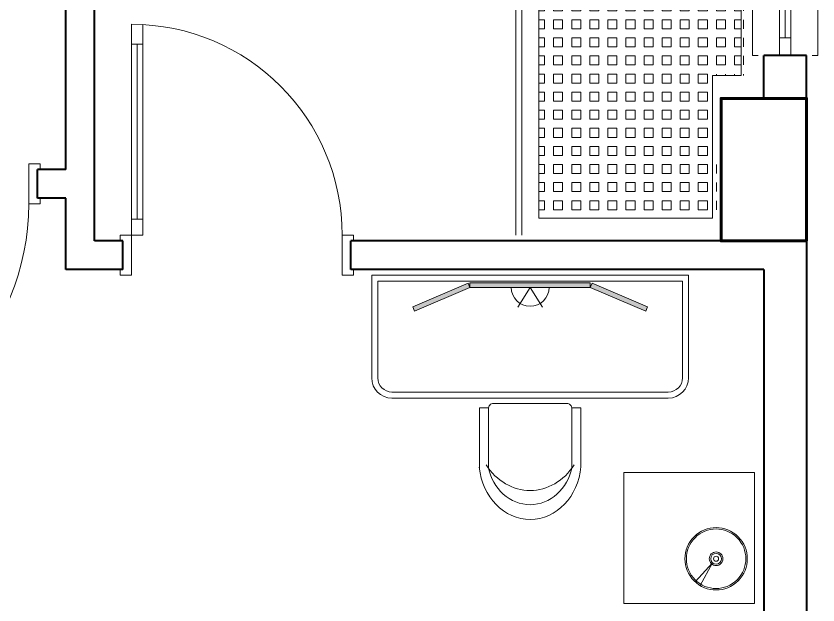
# Model space of a CAD drawing. Header units: millimetres. Extents: x 1393 to 3101, y -2944 to -480.
# Drawn here: x 2739.6 to 3021.1, y -2682.6 to -2475.9 of the extents above; entities that cross this region are included whole.
import ezdxf

# ---------------------------------------------------------------- set-up
doc = ezdxf.new("R2010")
doc.units = ezdxf.units.MM
for name, color, linetype, lineweight in [('DUVAR', 7, 'Continuous', 40), ('Kapı', 34, 'Continuous', 20), ('kolon', 1, 'Continuous', 40), ('Pencere-kapı', 142, 'Continuous', 20), ('TEFRİŞ_İÇ', 224, 'Continuous', 13)]:
    doc.layers.add(name, color=color, linetype=linetype, lineweight=lineweight)

# ---------------------------------------------------------------- blocks, each defined once
blk = doc.blocks.new('sad54f')
at = {"layer": 'TEFRİŞ_İÇ'}
h = blk.add_hatch(dxfattribs=at)
h.set_pattern_fill('SQUARE', color=256, style=0, pattern_type=2)
h.set_pattern_definition([(0, (-44560196.99458691, -460869522.8421504), (0, 3.175), [3.175, -3.175]), (90, (-44560196.99458691, -460869522.8421504), (-3.175, 2e-16), [3.175, -3.175])])
h.paths.add_polyline_path([(2923.053170734632, -2546.821931040606), (2984.053170739056, -2546.821931040606), (2984.053170838009, -2496.821931040605), (2994.053170730906, -2496.821931040606), (2994.053170730906, -2417.821930850615), (2923.053170728811, -2417.821930850616)])
at = {"layer": 'TEFRİŞ_İÇ', "linetype": 'Continuous'}
for p, q in [((2915.053171, -2552.821931), (2915.053171, -2411.821931)), ((2917.053171, -2552.821931), (2917.053171, -2411.821931))]:
    blk.add_line(p, q, dxfattribs=at)
blk = doc.blocks.new('asdf')
at = {"layer": 'Pencere-kapı', "linetype": 'Continuous', "flags": 128}
for points in [[(3000.05317, -2489.821931), (2998.05317, -2489.821931), (2998.05317, -2429.821931), (3000.05317, -2429.821931)], [(3007.553171, -2429.821931), (3007.553171, -2489.821931), (3011.553171, -2489.821931), (3011.553171, -2429.821931), (3007.553171, -2429.821931), (3007.553171, -2435.111393), (3011.553171, -2435.111393), (3009.553171, -2435.111393), (3009.553171, -2483.57934), (3007.553171, -2483.57934), (3011.553171, -2483.57934)], [(3019.053171, -2489.821931), (3021.053171, -2489.821931), (3021.053171, -2429.821931), (3019.053171, -2429.821931)]]:
    blk.add_lwpolyline(points, dxfattribs=at)
blk = doc.blocks.new('vvvvvv')
at = {"layer": 'TEFRİŞ_İÇ', "linetype": 'Continuous'}
for p, q in [((-1.075921, 1.282453), (-1.534959, 1.282453)), ((-1.534959, 1.282453), (-1.534959, 0.823762)), ((-1.075921, 0.823762), (-1.075921, 1.282453)), ((-1.218357, 1.135005), (-1.138389, 1.09163)), ((-1.151358, 1.074134), (-1.218357, 1.135005)), ((-1.534959, 0.823762), (-1.075921, 0.823762))]:
    blk.add_line(p, q, dxfattribs=at)
for major_axis in [(0.07740463904665033, 0.07740463904665032), (0.07384860482911026, 0.07384860482911025), (-0.01695205796281817, 0.0169520579628184), (0.01339602367216217, 0.01339602367216217), (0.006283954943950374, 0.006283954943950373)]:
    blk.add_ellipse((-1.232379, 1.147745), major_axis=major_axis, ratio=1, dxfattribs=at)
blk = doc.blocks.new('StoLL_1')
for points in [[(-48.2886967215818, 237.7546470997045), (-31.73982688137767, 244.8403964761351), (-125.3220631222284, 463.4030586068153), (-141.8709329624471, 456.3173092303846)], [(-48.2886967215818, -237.7546470996417), (-30.28667080188097, -237.7546470996417), (-30.2866708018737, 237.7546470997009), (-48.2886967215818, 237.7546470997009)], [(-141.8709329624471, -456.3173092303218), (-125.3220631222284, -463.403058606756), (-31.7398268813813, -244.8403964760723), (-48.2886967215818, -237.7546470996453)]]:
    blk.add_hatch(color=4).paths.add_polyline_path(points)
for p, q in [((-405.503172, 625.734144), (0, 625.734144)), ((-405.503172, 601.734144), (-24, 601.734144)), ((-24, 601.734144), (-24, -601.734144)), ((0, 625.734144), (0, -625.734144)), ((-485.503172, -545.734144), (-485.503172, 545.734144)), ((-461.503172, -545.734144), (-461.503172, 545.734144)), ((-125.322063, 463.403059), (-141.870933, 456.317309)), ((-141.870933, 456.317309), (-48.288697, 237.754647)), ((-31.739827, 244.840396), (-125.322063, 463.403059)), ((-48.288697, 237.754647), (-31.739827, 244.840396)), ((-48.288697, -237.754647), (-48.288697, 237.754647)), ((-48.288697, 237.754647), (-30.286671, 237.754647)), ((-30.286671, 237.754647), (-30.286671, -237.754647)), ((-48.288697, 74.793769), (-48.288697, -74.793769)), ((-48.288697, 0), (-126.0068, 48.86649)), ((-48.288697, 0), (-126.0068, -48.86649)), ((-141.870933, -456.317309), (-48.288697, -237.754647)), ((-31.739827, -244.840396), (-125.322063, -463.403059)), ((-48.288697, -237.754647), (-31.739827, -244.840396)), ((-30.286671, -237.754647), (-48.288697, -237.754647)), ((-125.322063, -463.403059), (-141.870933, -456.317309)), ((-24, -601.734144), (-405.503172, -601.734144)), ((0, -625.734144), (-405.503172, -625.734144))]:
    blk.add_line(p, q)
at = {"linetype": 'ByBlock'}
for p, q in [((-524.008725, 200.29685), (-762.116548, 200.29685)), ((-524.008725, 200.29685), (-524.008725, 164.94957)), ((-529.071918, 164.94957), (-762.116548, 164.94957)), ((-506.147539, 144.918923), (-506.147539, -144.918923)), ((-529.071918, -164.94957), (-762.116548, -164.94957)), ((-524.008725, -164.607197), (-524.008725, -200.29685)), ((-524.008725, -200.29685), (-759.610338, -200.29685))]:
    blk.add_line(p, q, dxfattribs=at)
for centre, radius, start, end in [((-405.503172, 545.734144), 80.00000000029104, 90, 180), ((-405.503172, 545.734144), 56.00000000020373, 90, 180), ((-48.288697, 0), 74.79376868157848, 90, 270), ((-405.503172, -545.734144), 80.00000000029104, 180, 270), ((-405.503172, -545.734144), 56.00000000020373, 180, 270)]:
    blk.add_arc(centre, radius, start, end)
for centre, major_axis, start_param, end_param in [((-733.787554, 0.129328), (-230.8297414774953, -4.616874470030778e-09), 4.820023271220936, 7.755931425151148), ((-710.653075, 0), (-195.6681413199322, -3.914121234747885e-09), 4.946231764204413, 7.620138850154821), ((-603.287164, 0), (-246.7069229042463, -4.932574815098627e-09), 5.346316449922878, 7.220054165804415), ((-529.074008, 144.918923), (-22.92437969159846, -4.601238799564124e-10), 3.141592653589769, 4.71238898038469), ((-529.074008, -144.918923), (-22.92437969159847, -4.561433163179665e-10), 1.570796326794887, 3.141592653589801)]:
    blk.add_ellipse(centre, major_axis=major_axis, ratio=0.87377, start_param=start_param, end_param=end_param, dxfattribs=at)
blk = doc.blocks.new('kapı_80')
at = {"layer": 'Kapı', "flags": 128}
for points in [[(761.729714, 523.313496), (761.729714, 523.323496), (761.709714, 523.323496), (761.709714, 523.313496), (761.609714, 523.313496), (761.609714, 523.323496), (761.589714, 523.323496), (761.589714, 523.313496), (761.589714, 523.283496), (761.609714, 523.283496), (761.709714, 523.283496), (761.729714, 523.283496)], [(761.729714, 522.413496), (761.729714, 522.403496), (761.709714, 522.403496), (761.709714, 522.413496), (761.609714, 522.413496), (761.609714, 522.403496), (761.589714, 522.403496), (761.589714, 522.413496), (761.589714, 522.443496), (761.609714, 522.443496), (761.709714, 522.443496), (761.729714, 522.443496)]]:
    blk.add_lwpolyline(points, close=True, dxfattribs=at)
blk.add_lwpolyline([(762.569714, 523.283496), (761.729714, 523.283496), (761.729714, 523.243496), (762.568738, 523.243496), (762.500515, 523.243496), (762.500515, 523.283496), (762.500515, 523.263496), (761.786435, 523.263496), (761.786435, 523.243496), (761.786435, 523.283496)], dxfattribs=at)
at = {"layer": 'Kapı'}
blk.add_arc((761.729714, 523.283496), 0.8399999999999181, 270, 0, dxfattribs=at)
blk = doc.blocks.new('MÇ_')
at = {"layer": 'Kapı', "flags": 128}
for points in [[(0.363762, 0.05), (0.363762, 0.06), (0.383762, 0.06), (0.383762, 0.05), (0.483762, 0.05), (0.483762, 0.06), (0.503762, 0.06), (0.503762, 0.05), (0.503762, 0.02), (0.483762, 0.02), (0.383762, 0.02), (0.363762, 0.02)], [(0.363762, -0.75), (0.363762, -0.76), (0.383762, -0.76), (0.383762, -0.75), (0.483762, -0.75), (0.483762, -0.76), (0.503762, -0.76), (0.503762, -0.75), (0.503762, -0.72), (0.483762, -0.72), (0.383762, -0.72), (0.363762, -0.72)]]:
    blk.add_lwpolyline(points, close=True, dxfattribs=at)
blk.add_lwpolyline([(-0.376238, 0.02), (0.363762, 0.02), (0.363762, -0.02), (-0.375262, -0.02), (-0.30704, -0.02), (-0.30704, 0.02), (-0.30704, 0), (0.30704, 0), (0.30704, -0.02), (0.30704, 0.02)], dxfattribs=at)
at = {"layer": 'Kapı'}
blk.add_arc((0.363762, 0.02), 0.7399999999999182, 180, 270, dxfattribs=at)

msp = doc.modelspace()

# ---------------------------------------------------------------- linework, layer by layer
at = {"layer": 'DUVAR', "color": 5}
for p, q in [((2757.053171, -2529.821931), (2757.053171, -2409.821931)), ((2767.053171, -2554.821931), (2767.053171, -2409.821931)), ((3002.053171, -2504.821931), (3002.053171, -2489.821931)), ((3017.053171, -2504.821931), (3017.053171, -2489.821931)), ((2757.053171, -2529.821931), (2747.053171, -2529.821931)), ((2747.053171, -2539.821931), (2747.053171, -2529.821931)), ((2757.053171, -2539.821931), (2747.053171, -2539.821931)), ((2757.053171, -2564.821931), (2757.053171, -2539.821931)), ((2777.053171, -2564.821931), (2777.053171, -2554.821931)), ((2857.053171, -2564.821931), (2857.053171, -2554.821931))]:
    msp.add_line(p, q, dxfattribs=at)
at = {"layer": 'DUVAR', "color": 5, "flags": 128}
for points in [[(3017.053171, -2489.821931), (3002.053171, -2489.821931)], [(2777.053171, -2554.821931), (2767.053171, -2554.821931)], [(2987.053171, -2554.821931), (2857.053171, -2554.821931)], [(3017.053171, -2554.821931), (3017.053171, -2909.821931)], [(2777.053171, -2564.821931), (2757.053171, -2564.821931)], [(3002.053171, -2564.821931), (2857.053171, -2564.821931)], [(3002.053171, -2564.821931), (3002.053171, -2909.821931)]]:
    msp.add_lwpolyline(points, dxfattribs=at)
at = {"layer": 'kolon', "lineweight": 60, "flags": 128}
msp.add_lwpolyline([(3017.053171, -2554.821931), (3017.053171, -2504.821931), (2987.053171, -2504.821931), (2987.053171, -2554.821931), (3017.053171, -2554.821931)], dxfattribs=at)
at = {"layer": 'TEFRİŞ_İÇ', "flags": 128}
msp.add_lwpolyline([(2984.053171, -2546.821931), (2923.053171, -2546.821931), (2923.053171, -2417.821931), (2994.053171, -2417.821931), (2994.053171, -2496.821931), (2984.053171, -2496.821931)], close=True, dxfattribs=at)

# ---------------------------------------------------------------- block references
for name in ['sad54f', 'asdf']:
    msp.add_blockref(name, (0, 0))
at = {"layer": 'Kapı', "color": 3, "linetype": 'Continuous', "xscale": -100, "yscale": 100, "zscale": 100, "rotation": 90}
msp.add_blockref('MÇ_', (2782.053171, -2516.445775), dxfattribs=at)
at = {"layer": 'Kapı', "xscale": -100, "yscale": 100, "zscale": 100, "rotation": 90}
msp.add_blockref('kapı_80', (54988.402725, 73631.14944), dxfattribs=at)
at = {"layer": 'TEFRİŞ_İÇ', "linetype": 'Continuous', "xscale": 0.088889, "yscale": 0.088889, "zscale": 0.088889, "rotation": 90}
msp.add_blockref('StoLL_1', (2920.014521, -2566.821931), dxfattribs=at)
at = {"layer": 'TEFRİŞ_İÇ', "linetype": 'ByBlock', "lineweight": 15, "xscale": 100, "yscale": 100, "zscale": 100, "rotation": 270}
msp.add_blockref('vvvvvv', (2870.525158, -2789.58151), dxfattribs=at)

doc.saveas('drawing.dxf')
